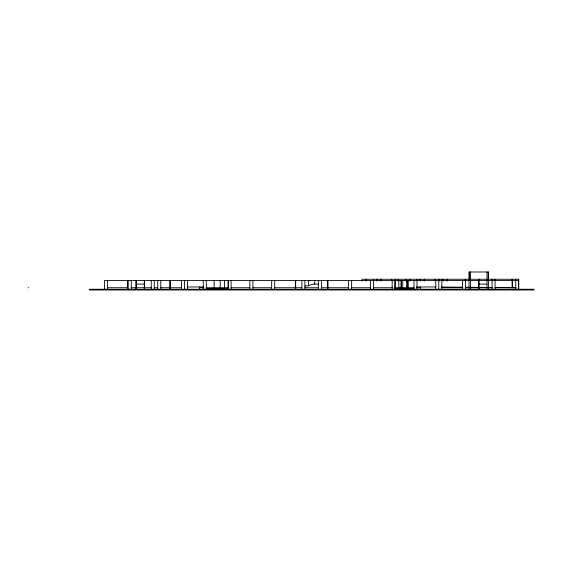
<?xml version="1.0" encoding="UTF-8"?>
<svg xmlns="http://www.w3.org/2000/svg" width="562" height="562" viewBox="0 0 562 562"><rect width="100%" height="100%" fill="white"/><g stroke="black" fill="none" stroke-linecap="round" stroke-linejoin="round"><path stroke-width="0.84" d="M518.768 280.473L104.525 280.473L104.525 289.247M136.264 284.105L144.286 284.105M318.38 284.105L313.505 284.105L308.545 285.552M479.007 284.105L487.029 284.105M304.913 285.918L308.545 285.918L308.545 280.473M187.518 286.978L203.767 286.978M416.575 286.978L435.775 286.978M28.1 287.737L28.704 287.737M107.553 287.737L127.469 287.737M131.255 287.737L135.962 287.737M136.264 287.737L144.286 287.737M144.589 287.737L151.248 287.737M154.269 287.737L157.767 287.737M160.795 287.737L169.914 287.737M170.216 287.737L181.47 287.737M199.629 287.737L203.788 287.737M206.289 287.737L228.27 287.737M230.961 287.737L249.872 287.737M252.9 287.737L271.664 287.737M274.692 287.737L295.366 287.737M295.668 287.737L301.885 287.737M304.913 287.737L318.38 287.737M321.408 287.737L327.625 287.737M327.934 287.737L348.602 287.737M351.629 287.737L370.393 287.737M373.421 287.737L392.332 287.737M394.931 287.737L413.983 287.737M416.477 287.737L420.643 287.737M441.823 287.737L462.498 287.737M465.526 287.737L469.024 287.737M470.534 287.737L478.705 287.737M479.007 287.737L487.029 287.737M488.547 287.737L492.038 287.737M495.066 287.737L512.108 287.737L512.108 279.258M515.74 287.737L512.411 287.737L512.411 279.258M206.289 288.489L228.081 288.489M395.212 288.489L413.983 288.489M441.015 287.027L462.856 287.224M465.477 287.245L492.558 287.498M495.178 287.519L516.148 287.709M518.768 289.247L518.768 279.258L362.076 279.258L362.076 280.958M518.466 279.258L518.466 289.247M515.74 279.258L515.74 289.247M495.066 279.258L495.066 289.247M494.764 279.258L494.764 280.473M492.038 279.258L492.038 289.247M488.547 289.247L488.547 271.994L469.024 271.994L469.024 279.258M488.245 271.994L488.245 279.258M487.029 271.994L487.029 289.247M479.007 279.258L479.007 289.247M478.705 280.473L478.705 289.247M470.534 271.994L470.534 279.258M470.534 280.473L470.534 289.247M469.326 271.994L469.326 279.258M469.024 280.473L469.024 289.247M465.526 279.258L465.526 289.247M465.224 279.258L465.224 280.958M462.498 280.473L462.498 289.247M447.275 279.258L447.275 280.958M446.973 279.258L446.973 280.958M443.341 279.258L443.341 280.958M443.039 279.258L443.039 280.958M441.823 279.258L441.823 289.247M439.105 279.258L439.105 280.958M438.803 279.258L438.803 289.247M435.775 280.473L435.775 289.247M435.171 279.258L435.171 280.958M424.577 279.258L424.577 280.958M424.275 279.258L424.275 280.958M420.643 279.258L420.643 280.958M420.643 286.978L420.643 289.247M420.032 279.258L420.032 280.958M417.004 279.258L417.004 289.247M413.983 280.473L413.983 289.247M410.049 279.258L410.049 280.958M409.74 279.258L409.74 280.958M408.23 280.473L408.23 287.737M407.626 280.473L407.626 287.737M406.417 280.473L406.417 287.737M406.108 279.258L406.108 280.958M402.778 280.473L402.778 287.737M401.57 280.473L401.57 287.737M400.966 280.473L400.966 287.737M398.844 280.473L398.844 287.737M398.24 279.258L398.24 280.958M395.212 279.258L395.212 289.247M394.91 280.473L394.91 289.247M392.185 280.473L392.185 289.247M391.581 279.258L391.581 280.958M380.987 279.258L380.987 280.958M380.685 279.258L380.685 280.958M377.053 279.258L377.053 280.958M376.449 279.258L376.449 280.958M373.421 279.258L373.421 289.247M370.393 280.473L370.393 289.247M366.459 279.258L366.459 280.958M366.157 279.258L366.157 280.958M351.629 280.473L351.629 289.247M348.602 280.473L348.602 289.247M327.934 280.473L327.934 289.247M327.625 280.473L327.625 289.247M321.408 280.473L321.408 289.247M318.38 280.473L318.38 289.247M314.748 280.473L314.748 284.105M309.788 280.473L309.788 280.831M304.913 280.473L304.913 289.247M301.885 280.473L301.885 289.852M295.668 280.473L295.668 289.247M295.366 280.473L295.366 289.247M274.692 280.473L274.692 289.247M271.664 280.473L271.664 289.247M252.9 280.473L252.9 289.247M249.872 280.473L249.872 289.247M231.108 280.473L231.108 289.247M228.383 280.473L228.383 289.247M228.081 280.473L228.081 289.247M224.449 280.473L224.449 287.737M220.206 280.473L220.206 287.737M214.157 280.473L214.157 287.737M206.289 280.473L206.289 289.247M203.261 280.473L203.261 289.247M199.629 286.978L199.629 289.852M187.518 280.473L187.518 289.247M184.491 280.473L184.491 289.247M181.47 280.473L181.47 289.247M170.216 280.473L170.216 289.247M169.914 280.473L169.914 289.247M160.795 280.473L160.795 289.247M157.767 280.473L157.767 289.247M154.269 280.473L154.269 289.247M151.248 280.473L151.248 289.247M144.589 280.473L144.589 289.247M144.286 280.473L144.286 289.247M136.264 280.473L136.264 289.247M135.962 280.473L135.962 289.247M131.255 280.473L131.255 289.247M128.227 280.473L128.227 289.247M127.469 280.473L127.469 289.247M107.553 280.473L107.553 289.247M533.9 289.247L89.393 289.247L89.393 290.006L533.9 290.006L533.9 289.247"/></g></svg>
